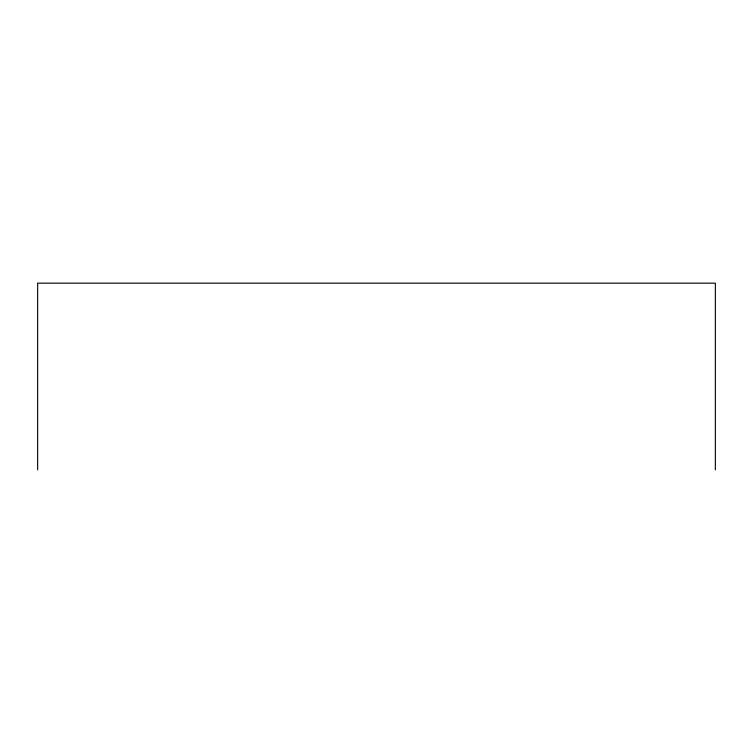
<?xml version="1.0" encoding="UTF-8"?>
<svg xmlns="http://www.w3.org/2000/svg" width="753" height="753" viewBox="0 0 753 753"><rect width="100%" height="100%" fill="white"/><g stroke="black" fill="none" stroke-linecap="round" stroke-linejoin="round"><path stroke-width="1.13" d="M715.35 469.844L715.35 283.156L37.65 283.156L37.65 469.844"/></g></svg>
